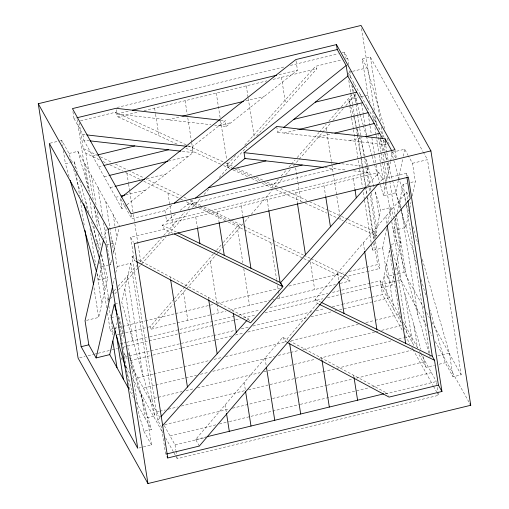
<?xml version="1.0" encoding="UTF-8"?>
<svg xmlns="http://www.w3.org/2000/svg" width="509" height="509" viewBox="0 0 509 509"><rect width="100%" height="100%" fill="white"/><g stroke="black" fill="none" stroke-linecap="round" stroke-linejoin="round"><path stroke-width="0.38" stroke-dasharray="2.54 1.91" d="M386.649 228.509L382.679 247.953L372.378 250.447L373.752 243.722M374.993 237.62L380.63 210.007L374.828 189.914M398.318 180.339L395.779 192.777L383.544 195.742L386.325 182.107M386.471 181.376L390.454 161.862M390.607 161.118L392.426 152.21L404.661 149.245L408.014 155.264M387.756 223.063L390.931 207.507L380.63 210.007M398.477 179.562L402.6 159.349M403.236 156.238L404.661 149.245M401.404 322.986L381.705 287.61L389.894 248.042M428.922 353.208L393.54 230.437L396.676 215.275L405.616 272.328M397.319 212.183L403.083 184.353L406.907 183.431M381.705 287.61L392.006 285.11L393.915 275.884M395.188 269.732L400.92 242.055L393.972 218.024M393.54 230.437L405.775 227.472L408.797 212.877M409.751 208.27L411.024 202.124M412.296 195.984L415.319 181.389L412.487 163.294L408.39 155.932M103.671 239.567L105.98 229.514L107.494 232.244M101.164 255.047L107.73 277.85L98.892 279.995L101.94 266.729L99.949 259.889M86.555 320.365L98.651 317.438L107.73 277.85M108.563 265.119L110.777 264.585L111.961 259.418M113.316 253.52L119.24 227.701M113.322 283.386L114.563 278.009M115.804 272.633L117.223 266.481L113.564 243.149L110.529 237.697M115.556 329.342L117.127 322.515M117.223 266.481L130.826 263.185L121.766 302.422L154.755 415.993L147.247 417.813L151.497 444.968L138.499 448.117M199.324 446.062L195.647 439.464L282.769 337.276L287.929 340.044M318.742 304.064L317.311 303.37L315.084 299.375L406.583 192.052L409.153 196.671M286.395 342.023L284.995 341.272L317.311 303.37M148.469 327.141L149.99 326.772L173.906 299.292M174.428 298.694L184.824 286.745M185.34 286.147L213.933 253.285M214.454 252.687L216.013 250.892M216.535 250.301L221.211 244.918M223.292 242.532L238.365 225.207L230.526 221.415M262.256 183.374L273.638 188.616L272.283 186.179L278.506 179.022M281.102 176.044L286.293 170.076M288.889 167.098L290.963 164.712M291.479 164.114L295.112 159.941M297.192 157.555L318.984 132.505M319.506 131.907L326.25 124.158M328.846 121.174L339.223 109.244M341.297 106.858L352.196 94.337M149.99 326.772L151.332 329.177L173.092 304.172M175.166 301.792L186.033 289.303M186.548 288.711L216.484 254.303M216.999 253.711L218.552 251.923M219.067 251.331L223.209 246.572M223.725 245.981L242.838 224.011M244.924 221.612L249.105 216.815M251.191 214.416L272.073 190.417M274.682 187.414L282.508 178.417M285.638 174.822L290.34 169.421M293.47 165.826L298.668 159.845M299.19 159.253L322.025 133.002M322.547 132.404L330.831 122.885M332.899 120.512L343.225 108.64M345.808 105.668L354.588 95.577L353.233 93.141L352.145 86.212M165.667 454.219L161.391 426.917L157.714 420.319L160.322 417.399M247.291 319.983L248.335 318.806L138.295 259.787M366.283 186.688L378.906 172.545L382.577 179.143L378.874 183.291M108.207 301.945L107.59 298.026L108.652 296.849M111.821 293.311L113.412 291.542M113.94 290.957L117.643 286.828M118.171 286.243L136.679 265.615M139.854 262.078L161.538 237.919M163.656 235.559L184.812 211.986M187.986 208.455L192.746 203.148L199.159 206.253M228.115 167.639L226.759 165.202L235.737 155.2M244.721 145.192L315.51 66.316L341.654 59.979M110.517 298.668L112.635 296.308M114.754 293.954L117.923 290.416M118.457 289.825L138.028 268.014M138.556 267.429L166.068 236.774M168.18 234.42L189.329 210.86M192.497 207.322L200.89 197.976M204.033 194.476L208.741 189.221M219.214 177.558L246.572 147.076M256.593 135.909L316.865 68.753L315.51 66.316M126.334 205.292L121.975 208.735L120.315 198.122L131.761 218.673L164.941 210.631L172.392 204.663M165.889 216.688L166.602 221.237L175.853 213.831M180.173 210.376L193.694 199.547M276.711 126.474L277.628 132.327L283.01 128.02M187.484 146.382L192.205 146.923L225.315 120.779L226.206 126.455L214.766 125.144M126.957 204.803L193.089 152.592L192.205 146.923M226.206 126.455L297.485 70.178L295.824 59.572M116.905 107.501L284.238 66.921M290.404 65.426L338.218 53.833M342.073 52.898L344.383 52.338L347.806 58.484L348.773 64.649M72.921 111.643L73.996 118.489L76.286 117.929M80.492 120.735L115.486 112.254L187.687 145.523M116.256 109.709L116.917 113.965L130.037 110.784M278.964 74.67L297.485 70.178M345.496 59.044L347.806 58.484M115.486 112.254L118.101 116.949L138.639 111.967M143.964 110.676L266.926 80.861M273.047 79.379L316.865 68.753M370.132 102.863L367.924 95.24L362.255 59.044L370.361 57.084L422.845 151.338M50.047 143.207L59.553 140.904M60.285 140.726L61.748 140.376L69.039 153.476L71.47 161.837M351.834 71.514L348.01 72.443L384.6 138.162M352.597 71.33L367.135 67.805L384.728 128.841M167.798 119.78L181.694 116.408M245.771 100.871L264.298 96.379M69.039 153.476L77.883 151.332L119.583 226.219M92.695 156.142L97.276 155.029M218.679 125.596L231.111 122.58M69.122 176.629L65.4 163.707L69.822 162.638M70.56 162.46L74.238 161.563L77.273 172.106M351.503 117.127L348.799 99.879L357.98 97.652M361.04 96.907L367.924 95.24M98.587 166.723L103.193 165.61M104.148 176.718L108.748 175.605M168.492 161.118L188.406 156.288M284.149 133.072L298.026 129.712M110.186 187.554L114.767 186.44M146.84 178.665L165.928 174.033M318.615 137.01L332.511 133.644M115.632 197.333L119.475 196.404M125.628 194.909L145.631 190.061M349.734 140.567L362.777 137.405M187.573 204.446L334.858 168.733M166.602 221.237L367.708 172.475L366.906 167.346M412.487 163.294L427.477 159.654L461.173 374.821L453.067 376.787L445.248 362.739L430.048 310.153M172.907 233.313L164.324 229.152L162.085 225.118L378.906 172.545M135.699 261.219L134.293 260.468L130.667 237.309L164.324 229.152M106.667 244.816L113.564 243.149M382.577 179.143L406.303 173.391L408.04 176.515M410.731 182.502L415.319 181.389M101.94 266.729L107.832 265.297M115.009 304.064L118.012 303.332M391.351 244.377L400.92 242.055M111.166 317.654L115.67 316.56M107.469 313.01L110.039 329.45L113.125 328.706M113.895 328.515L144.741 321.039M145.51 320.855L174.816 313.748M175.586 313.557L214.143 304.21M217.228 303.459L279.689 288.317M288.94 286.071L345.229 272.423M349.085 271.488L377.621 264.572L379.784 268.459L367.479 271.437M344.631 274.905L347.488 276.285L366.709 271.628M117.28 334.706L120.328 333.968M121.085 333.783L124.89 332.861M125.653 332.676L147.712 327.325M151.332 329.177L211.477 314.594M212.24 314.409L225.939 311.088M229.744 310.166L269.516 300.526M272.589 299.776L274.128 299.407M277.208 298.656L335.476 284.531M340.095 283.411L350.103 280.981L347.488 276.285M382.679 247.953L387.126 276.349L404.051 272.245L423.736 307.595M119.736 343.995L125.901 342.5M126.671 342.315L149.029 336.894M149.799 336.71L235.368 315.962M238.447 315.211L260.035 309.981M270.056 307.551L327.872 293.528M332.498 292.408L340.973 290.353M341.749 290.162L370.266 283.246M371.042 283.061L380.293 280.822L400.946 317.915M79.639 357.744L85.048 356.427M88.133 355.683L94.311 354.181M95.088 353.997L97.404 353.437M98.173 353.246L111.306 350.065M112.075 349.874L117.484 348.563M122.885 347.253L126.747 346.317M127.517 346.133L213.239 325.346M214.009 325.162L234.865 320.104M235.635 319.913L240.267 318.793M243.359 318.042L255.715 315.046M264.979 312.8L322.897 298.758M327.529 297.631L341.431 294.259M342.207 294.075L370.775 287.146M371.551 286.961L400.895 279.842L426.364 325.582M124.979 357.044L212.857 335.736M213.627 335.552L234.445 330.5M241.381 328.82L249.092 326.95M252.941 326.014L312.303 311.623M316.153 310.687L324.634 308.632M332.345 306.762L341.596 304.522M342.366 304.331L370.889 297.415M371.659 297.231L382.45 294.616L402.562 330.729M129.884 360.652L152.242 355.231M153.012 355.047L181.535 348.131M182.305 347.94L215.453 339.904M216.223 339.719L232.409 335.794M235.495 335.043L243.976 332.988M247.826 332.053L306.412 317.851M311.037 316.725L331.855 311.68M334.935 310.935L336.481 310.56M339.56 309.809L389.671 297.663M137.723 377.869L153.139 374.134M153.909 373.943L183.202 366.843M183.972 366.652L210.185 360.302M214.041 359.367L221.746 357.496M225.602 356.561L286.497 341.793M291.123 340.674L358.19 324.411M365.901 322.541L374.382 320.485M375.152 320.301L399.05 314.505M143.423 388.113L154.99 385.307M155.76 385.122L185.053 378.015M185.823 377.831L196.614 375.216M200.47 374.28L208.175 372.41M212.8 371.29L274.472 356.338M278.328 355.403L289.888 352.597M290.658 352.413L299.139 350.351M302.995 349.422L374.688 332.033M375.457 331.849L378.543 331.098M381.623 330.354L404.75 324.748M149.71 399.4L182.088 391.548M185.938 390.613L194.419 388.558M197.505 387.807L259.946 372.671M263.796 371.735L315.446 359.208M319.302 358.279L391.765 340.706M398.7 339.026L403.325 337.9M404.095 337.715L411.037 336.029M156.727 412.01L159.043 411.45M159.813 411.259L165.209 409.949M168.294 409.204L177.546 406.958M181.401 406.029L245.383 390.511M248.462 389.767L322.471 371.818M323.24 371.634L334.031 369.019M337.117 368.268L411.119 350.326M437.893 355.931L449.371 353.144L421.885 257.777M164.655 424.665L229.406 408.969M232.492 408.218L271.806 398.687M272.576 398.496L298.013 392.331M298.783 392.14L326.536 385.415M327.306 385.224L352.75 379.059M356.599 378.123L425.212 361.485M136.876 406.92L143.907 431.339L151.415 429.52L127.167 345.337M419.041 354.665L426.122 367.377L434.533 365.335M439.127 364.221L445.248 362.739M170.07 435.959L216.319 424.741M219.404 423.997L228.656 421.751M229.425 421.567L250.237 416.521M251.007 416.33L299.572 404.553M300.342 404.369L369.725 387.546M372.804 386.795L431.39 372.594M195.647 439.464L206.361 436.868M385.313 393.476L386.853 393.101L388.335 395.767M164.267 425.549L175.045 444.898L205.878 437.422M385.491 393.871L436.372 381.534L436.849 384.6M176.432 457.305L177.208 458.692L438.529 395.328L436.97 385.364M220.601 120.245L225.315 120.779M116.917 113.965L210.853 124.699M277.628 132.327L386 144.715L385.313 140.319M341.615 163.752L362.86 166.169M73.996 118.489L82.897 134.478L85.257 134.745M82.897 134.478L83.788 140.147L89.272 140.777M182.305 151.364L193.089 152.592M324.767 167.582L346.591 170.07M353.634 170.871L367.708 172.475M188.413 145.854L225.232 162.823M225.958 163.154L233.173 166.481M237.506 168.479L252.668 175.465M256.281 177.126L264.222 180.79M267.11 182.12L277.939 187.108M280.828 188.438L306.825 200.419M309.714 201.749L328.483 210.395M329.208 210.732L340.756 216.051M341.482 216.389L347.259 219.048M347.978 219.379L373.975 231.36L376.59 236.055L346.126 222.019M226.759 165.202L231.735 167.499M235.292 169.141L250.943 176.349M253.787 177.66L261.613 181.268M264.457 182.578L272.283 186.179M118.101 116.949L177.425 144.282M185.95 148.214L220.811 164.273M223.655 165.584L230.246 168.625M233.097 169.936L248.029 176.82M251.586 178.455L257.987 181.408M275.783 189.609L302.289 201.819M305.171 203.148L326.778 213.099M329.654 214.429L336.856 217.744M337.582 218.081L343.295 220.709M79.219 122.675L83.266 148.552L97.55 155.455M100.407 156.836L111.834 162.365M115.403 164.089L127.543 169.955M128.255 170.299L143.971 177.895M144.683 178.239L181.102 195.85M183.959 197.231L187.528 198.955M190.385 200.336L201.093 205.515M203.95 206.896L230.373 219.672M231.086 220.015L243.226 225.881M243.945 226.231L272.506 240.038M273.218 240.382L303.211 254.882M303.93 255.225L310.356 258.337M311.069 258.68L343.919 274.561M199.872 206.597L227.676 220.034M83.266 148.552L85.881 153.247L100.025 160.081M102.85 161.448L107.094 163.504M109.919 164.865L122.644 171.018M125.475 172.386L140.319 179.562M143.856 181.274L179.925 198.714M180.631 199.057L182.756 200.082M186.3 201.793L198.364 207.627M199.076 207.971L225.449 220.721M228.299 222.096L243.951 229.667M244.657 230.004L272.951 243.684M275.77 245.045L309.631 261.416M342.29 277.208L310.337 261.76L314.696 289.57M343.002 277.551L350.103 280.981M162.085 225.118L177.068 232.39M315.084 299.375L320.727 302.111M157.714 420.319L132.054 256.441L135.521 258.298M289.22 340.737L386.853 393.101M423.233 152.032L427.477 159.654M362.255 59.044L367.135 67.805M392.331 151.873L396.142 158.719M383.385 140.02L386 144.715M426.44 312.443L429.526 317.991M431.842 322.146L461.173 374.821M429.45 331.124L432.154 335.978M435.24 341.52L469.966 403.891M387.126 276.349L392.006 285.11M403.23 322.012L417.685 347.978M419.562 351.344L420.313 352.699M420.689 353.373L436.372 381.534M403.987 327.624L414.103 345.802M405.272 335.596L409.91 343.931M411.845 347.399L412.621 348.792M413.003 349.486L433.114 385.606M433.503 386.299L436.595 391.854M436.983 392.547L438.529 395.328M238.365 225.207L239.707 227.612M282.769 337.276L284.995 341.272M192.746 203.148L194.082 205.56M248.335 318.806L250.205 322.165M83.788 140.147L121.975 208.735M130.667 237.309L133.485 242.367M132.054 256.441L134.293 260.468M107.59 298.026L108.595 299.833M124.215 353.615L127.218 359.004M130.597 365.068L160.494 418.767M110.039 329.45L113.1 334.941M122.287 360.06L121.123 357.98L120.888 356.446M126.156 367.008L129.636 373.262M132.34 378.123L162.893 432.994M165.603 437.855L173.728 452.444M174.11 453.137L176.044 456.611M133.714 397.733L129.89 390.855L123.878 352.463M136.011 401.856L151.415 429.52M143.907 431.339L151.497 444.968M77.883 151.332L90.577 195.042M93.872 206.38L102.691 236.742M110.777 264.585L108.85 256.517M118.241 317.966L123.999 337.785M128.427 353.03L147.247 417.813M73.678 169.433L82.948 201.36M387.362 137.996L389.124 144.098M391.319 151.727L406.271 203.606M406.494 204.37L409.134 213.526M412.869 226.499L417.927 244.046M372.55 111.242L376.52 124.96M380.7 139.441L386.649 160.017M387.534 163.065L392.375 179.83M392.598 180.593L400.526 208.028M400.748 208.792L416.833 264.425M421.236 279.67L426.3 297.199M395.779 192.777L400.125 207.863M400.997 210.879L405.775 227.472M390.931 207.507L393.756 217.273M348.665 74.721L349.104 76.242M351.732 85.366L353.488 91.448M354.359 94.489L359.85 113.532M360.067 114.296L363.152 124.979M363.369 125.742L366.232 135.668M366.448 136.431L371.933 155.461M372.155 156.225L380.261 184.36M380.477 185.117L383.544 195.742M348.799 99.879L350.548 105.923M350.765 106.68L353.609 116.51M353.825 117.267L356.446 126.34M357.102 128.605L359.284 136.164M359.507 136.915L364.966 155.799M373.95 186.879L365.615 158.064L366.964 166.647M390.829 245.287L420.86 349.187M422.833 356.007L426.122 367.377M79.659 180.383L89.202 213.506M91.588 221.79L99.847 250.485M123.464 332.479L118.673 315.828L118.355 317.202L123.751 351.681M126.544 371.061L132.919 393.19M97.143 273.912L98.892 279.995M449.371 353.144L453.067 376.787M406.303 173.391L406.78 176.451M406.583 192.052L407.817 199.91M403.083 184.353L405.915 202.455M406.405 205.591L429.628 353.863M429.749 354.646L430.118 357M395.124 150.454L396.524 159.406M399.883 199.814L401.111 207.659M401.232 208.442L417.927 315.058M385.09 141.279L386.802 152.204M386.923 152.98L388.265 161.563M388.392 162.339L389.245 167.798M413.849 324.927L417.456 347.952M370.361 57.084L380.567 122.262M381.305 126.97L382.902 137.182M383.392 140.319L384.995 150.53M385.485 153.667L386.471 159.953M386.961 163.096L389.665 180.371M389.786 181.153L395.079 214.919M395.569 218.062L404.051 272.245M378.887 127.899L379.129 129.451M380.223 136.444L380.592 138.779M380.713 139.555L382.539 151.211M383.022 154.322L386.923 179.193M394.341 226.575L396.613 241.107M404.884 293.909L412.583 343.06M361.549 28.593L374.338 110.249M375.324 116.529L376.794 125.952M377.901 133.014L380.853 151.86M380.974 152.649L382.329 161.283M382.45 162.066L385.529 181.7M385.65 182.483L391.306 218.603M391.796 221.739L400.895 279.842M385.784 216.452L387.012 224.284M366.97 106.496L367.339 108.837M368.192 114.302L369.903 125.239M370.03 126.022L371.373 134.611M371.863 137.735L374.554 154.921M374.675 155.703L376.024 164.292M376.145 165.075L377.856 176.012M389.461 250.129L400.666 321.663M360.143 94.235L360.512 96.576M361.606 103.601L363.318 114.525M363.445 115.308L366.862 137.163M375.483 192.192L379.294 216.548M386.668 263.624L393.839 309.402M353.857 82.942L354.092 84.469M355.53 93.656L357.21 104.37M367.084 167.429L370.138 186.937M370.259 187.719L370.997 192.402M371.118 193.178L376.736 229.082M384.098 276.056L387.546 298.109M354.588 95.577L355.816 103.429M355.944 104.211L357.541 114.41M357.662 115.199L360.735 134.815M360.856 135.604L364.05 156.008M364.177 156.791L365.526 165.425M365.647 166.208L369.706 192.103M370.196 195.246L376.59 236.055M349.734 70.808L351.064 79.277M373.975 231.36L375.063 238.314M375.547 241.406L379.784 268.459M356.943 129.477L361.479 158.464M361.6 159.247L362.949 167.868M363.076 168.651L367.123 194.502M367.613 197.638L374.115 239.16M380.293 280.822L382.45 294.616M344.383 52.338L345.242 57.822M348.799 80.53L350.637 92.282M350.758 93.064L352.476 104.027M352.603 104.809L354.194 114.989M354.315 115.772L356.033 126.735M356.16 127.524L357.261 134.567M357.382 135.349L365.354 186.256M365.475 187.038L366.824 195.653M366.951 196.436L373.695 239.51M374.185 242.64L377.621 264.572M351.624 117.916L353.341 128.892M353.462 129.674L362.433 186.924M363.292 192.415L364.393 199.471M364.52 200.26L372.378 250.447M353.284 178.761L354.843 188.705M363.318 242.806L364.539 250.6M326.18 128.23L331.798 164.076M331.919 164.852L333.261 173.429M333.382 174.205L339.726 214.728M340.216 217.846L340.457 219.404M324.023 185.855L325.601 195.908M337.658 272.9L338.873 280.694M353.691 375.318L354.06 377.653M281.458 77.336L285.574 103.62M295.64 167.894L297.822 181.815M297.943 182.591L300.851 201.157M295.767 192.707L297.345 202.798M321.669 358.145L322.038 360.474M267.13 199.649L268.714 209.797M246.28 85.868L248.118 97.594M248.239 98.377L254.487 138.257M270.833 242.659L276.578 279.358M276.705 280.141L277.068 282.482M277.558 285.606L278.289 290.289M278.417 291.072L278.779 293.413M279.269 296.537L279.517 298.096M241.19 205.941L242.774 216.064M265.017 358.101L266.232 365.876M216.274 93.141L220.448 119.774M220.569 120.557L226.702 159.724M227.192 162.855L227.93 167.556M237.697 229.928L242.812 262.593M243.786 268.816L249.512 305.375M217.426 211.699L219.01 221.822M232.906 310.528L233.147 312.087M244.18 382.545L245.395 390.314M185.104 100.699L187.185 113.984M187.796 117.891L191.588 142.113M191.708 142.889L193.057 151.485M210.274 261.441L216.872 303.568M216.993 304.35L218.336 312.933M195.742 216.961L197.327 227.097M208.334 297.351L208.575 298.917M225.163 404.846L226.384 412.627M154.609 108.093L155.455 113.475M155.576 114.245L158.948 135.769M167.894 192.892L171.285 214.582M171.406 215.358L173.474 228.528M183.45 292.268L187.846 320.326M164.941 210.631L165.419 213.659M170.191 276.896L170.439 278.455M175.045 444.898L175.885 450.261M176.006 451.031L176.604 454.861M176.725 455.631L177.208 458.692M126.887 173.073L128.478 183.227M128.599 184.01L129.7 191.04M129.82 191.823L133.25 213.697M133.371 214.48L134.72 223.069M134.84 223.852L141.203 264.483M131.093 214.435L131.761 218.673M130.826 263.185L154.755 415.993M127.574 277.265L142.914 375.241M113.202 214.76L115.269 227.987M115.39 228.764L116.854 238.097M124.839 289.099L132.964 340.985M141.368 394.621L145.033 418.061M105.707 201.309L113.653 252.044M129.566 353.66L137.545 404.604M98.052 187.56L102.716 217.337M103.575 222.821L108.729 255.728M91.512 175.809L96.188 205.668M97.168 211.954L99.14 224.526M85.881 153.247L93.242 200.222M94.222 206.489L97.531 227.625M98.511 233.886L100.597 247.196M101.698 254.246L108.932 300.437M108.818 305.858L110.415 316.044M111.274 321.529L113.233 334.057M85.175 164.432L89.26 190.506M97.225 241.361L98.924 252.229M100.018 259.215L104.879 290.27M77.177 119.57L88.337 190.837M89.438 197.886L92.753 219.029M93.853 226.079L96.92 245.656M99.37 261.321L106.731 308.308M85.728 201.462L86.835 208.499M90.017 228.821L95.647 264.775M96.99 273.371L101.762 303.854M74.238 161.563L75.224 167.83M76.076 173.314L79.639 196.029M80.371 200.731L84.176 225.01M93.987 287.674L98.651 317.438M61.748 140.376L62.601 145.816M63.332 150.486L65.4 163.707M373.485 118.19L373.848 120.538M374.942 127.574L376.043 134.611M376.164 135.394L379.084 154.157M379.211 154.94L380.547 163.535M380.668 164.318L384.689 190.118M396.155 263.707L406.939 332.931"/><path stroke-width="0.76" d="M103.492 240.337L85.048 320.734L88.82 344.828L96.112 357.929L109.715 354.627L115.212 330.812M96.112 357.929L112.788 285.695M160.844 416.82L246.77 320.568M136.399 261.594L250.581 322.84L282.864 286.675L280.618 282.648L365.755 187.28M162.447 425.734L378.346 183.883M174.25 203.174L346.145 65.521L337.244 49.526L336.468 44.582L72.443 108.602L130.985 213.723L395.003 149.703L336.468 44.582M195.526 198.077L244.95 158.496L244.034 152.643L276.711 126.474L385.084 138.855L391.949 151.186M283.608 127.536L347.806 76.127L346.145 65.521M121.562 197.142L295.824 59.572L337.244 49.526M38.258 103.721L361.059 25.45L430.907 150.887L470.742 405.279L147.941 483.55L78.093 358.113L38.258 103.721L108.105 229.158L147.941 483.55M77.05 117.744L116.033 108.29L219.812 120.156M132.353 110.224L276.654 75.23M182.47 116.224L243.455 101.431M98.04 154.844L134.732 145.949M315.294 102.163L356.714 92.123M103.957 165.425L168.441 149.786M293.782 119.392L362.605 102.703M109.511 175.42L167.728 161.302M298.796 129.521L368.172 112.699M115.53 186.256L144.55 179.219M334.827 133.084L374.204 123.534M121.015 196.029L124.858 195.1M231.55 169.223L265.946 160.889M365.844 136.667L379.65 133.313M208.378 187.783L302.251 165.018M108.105 229.158L430.907 150.887M81.154 346.686L137.735 448.302L105.904 245.007L49.316 143.385L81.154 346.686L88.82 344.828M207.125 436.684L383.773 393.851M167.06 456.726L167.754 457.973L441.958 391.485L438.421 385.135L389.08 397.096L287.089 342.398M166.43 454.034L199.324 446.062L410.254 198.65L406.901 177.215M244.034 152.643L340.037 163.567M86.829 134.923L186.701 146.293M90.055 140.866L180.765 151.192M244.95 158.496L323.215 167.404M177.781 232.74L280.618 282.648M321.433 302.454L432.3 356.255L434.521 360.251L438.421 385.135M174.339 234.006L282.864 286.675M319.455 304.407L434.521 360.251M347.806 76.127L382.641 138.677M469.966 403.891L470.742 405.279M282.323 286.414L280.084 282.387L268.835 210.58M109.715 354.627L128.351 388.093M117.356 314.918L114.258 304.242L111.166 317.654L125.449 367.244M83.616 203.638L99.51 258.368M70.217 180.428L96.487 271.634M441.958 391.485L408.39 177.145L134.191 243.633L167.754 457.973M407.938 200.699L432.3 356.255M385.084 138.855L385.313 140.319M387.133 225.067L405.654 343.327M354.964 189.469L356.281 197.886M364.66 251.382L376.87 329.361M325.722 196.678L330.443 226.836M339 281.471L344.001 313.404M354.06 377.653L357.592 400.201M297.466 203.568L305.489 254.793M322.038 360.474L329.329 407.054M289.589 343.072L300.692 413.995M242.895 216.84L250.943 268.243M266.474 367.428L274.752 420.288M219.131 222.598L224.253 255.289M233.389 313.639L236.31 332.282M245.637 391.866L250.994 426.046M197.454 227.873L199.891 243.467M208.696 299.699L217.158 353.736M226.505 413.41L229.304 431.308M170.68 280.02L187.439 387.031M116.529 335.558L123.35 379.11M112.839 341.094L117.013 367.733M85.035 230.494L93.497 284.537"/></g></svg>
